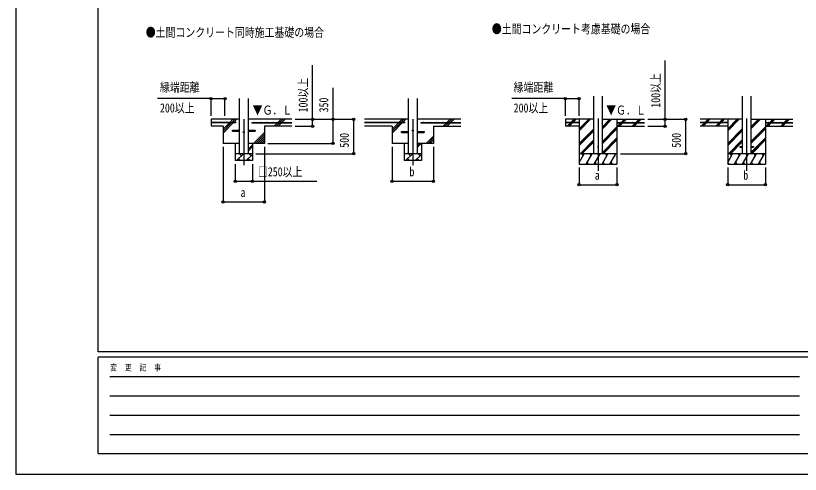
# Model space of a CAD drawing. Units: millimetres, scale not verified. Extents: x -16820 to 16820, y -11880 to 11880.
# Drawn here: x -16820 to -5409, y -11880 to -5217 of the extents above; entities that cross this region are included whole.
import ezdxf
from ezdxf.enums import TextEntityAlignment as Align

# ---------------------------------------------------------------- set-up
doc = ezdxf.new("R2010")
doc.units = ezdxf.units.MM
doc.header["$LTSCALE"] = 50
for name, color, linetype in [('0-2_USER1', 3, 'Continuous'), ('0-4_YKK_12', 2, 'Continuous'), ('0-5_YKK_13', 4, 'Continuous'), ('0-6_YKK_A1', 4, 'Continuous'), ('0-7_YKK_D', 6, 'Continuous'), ('0-8_YKK_ZWAK', 7, 'Continuous')]:
    doc.layers.add(name, color=color, linetype=linetype)
doc.styles.add('ＭＳ ゴシック', font='')
doc.styles.get('ＭＳ ゴシック').set_extended_font_data('MS Gothic')

msp = doc.modelspace()

# ---------------------------------------------------------------- linework, layer by layer
at = {"layer": '0-4_YKK_12'}
for p, q in [((-13502.92, -6722), (-13502.92, -7387.95)), ((-11044.92, -6722), (-11044.92, -7387.95)), ((-8349.92, -6712.79), (-8349.92, -7472)), ((-6189.92, -6712.79), (-6189.92, -7472))]:
    msp.add_line(p, q, dxfattribs=at)
at = {"layer": '0-5_YKK_13'}
for p, q in [((-13667.92, -6879), (-13565.42, -6879)), ((-13667.92, -6895), (-13667.92, -6879)), ((-13667.92, -6895), (-13565.42, -6895)), ((-13440.42, -6879), (-13337.92, -6879)), ((-13440.42, -6895), (-13337.92, -6895)), ((-13337.92, -6879), (-13337.92, -6895)), ((-11209.92, -6899), (-11107.42, -6899)), ((-11209.92, -6915), (-11209.92, -6899)), ((-11209.92, -6915), (-11107.42, -6915)), ((-10982.42, -6899), (-10879.92, -6899)), ((-10982.42, -6915), (-10879.92, -6915)), ((-10879.92, -6899), (-10879.92, -6915)), ((-6289.92, -7117.5), (-6289.92, -7126.5)), ((-6289.92, -7117.5), (-6252.42, -7117.5)), ((-6289.92, -7126.5), (-6252.42, -7126.5)), ((-6127.42, -7117.5), (-6089.92, -7117.5)), ((-6127.42, -7126.5), (-6089.92, -7126.5)), ((-6089.92, -7117.5), (-6089.92, -7126.5))]:
    msp.add_line(p, q, dxfattribs=at)
for centre, radius in [((-13502.92, -6907), 8), ((-11044.92, -6887), 8), ((-8349.92, -7122), 5)]:
    msp.add_circle(centre, radius, dxfattribs=at)
at = {"layer": '0-6_YKK_A1'}
for p, q in [((-8412.42, -7222), (-8412.42, -6386.65)), ((-8287.42, -7222), (-8287.42, -6386.65)), ((-6252.42, -6385.65), (-6252.42, -7222)), ((-6127.42, -6385.65), (-6127.42, -7222)), ((-13565.42, -7222), (-13565.42, -6422)), ((-13440.42, -6422), (-13440.42, -7222)), ((-11107.42, -7222), (-11107.42, -6422)), ((-10982.42, -6422), (-10982.42, -7222)), ((-13565.42, -6722), (-13977.92, -6722)), ((-13977.92, -6722), (-13977.92, -6822)), ((-13706.99, -6769.5), (-13659.49, -6722)), ((-13678.71, -6769.5), (-13631.21, -6722)), ((-13650.42, -6769.5), (-13602.92, -6722)), ((-12802.92, -6722), (-13440.42, -6722)), ((-13006.99, -6769.5), (-12959.49, -6722)), ((-12978.71, -6769.5), (-12931.21, -6722)), ((-12950.42, -6769.5), (-12902.92, -6722)), ((-11107.42, -6722), (-11744.92, -6722)), ((-11248.99, -6769.5), (-11201.49, -6722)), ((-11220.71, -6769.5), (-11173.21, -6722)), ((-11192.42, -6769.5), (-11144.92, -6722)), ((-10344.92, -6722), (-10982.42, -6722)), ((-10548.99, -6769.5), (-10501.49, -6722)), ((-10520.71, -6769.5), (-10473.21, -6722)), ((-10492.42, -6769.5), (-10444.92, -6722)), ((-8745.96, -6769.5), (-8698.46, -6722)), ((-8731.81, -6769.5), (-8684.31, -6722)), ((-8717.67, -6769.5), (-8670.17, -6722)), ((-8624.92, -6722), (-8624.92, -7372)), ((-8624.92, -6888.88), (-8458.04, -6722)), ((-8624.92, -6874.74), (-8472.18, -6722)), ((-8624.92, -6860.6), (-8486.32, -6722)), ((-8287.42, -6859.75), (-8149.67, -6722)), ((-8287.42, -6845.61), (-8163.81, -6722)), ((-8287.42, -6831.46), (-8177.96, -6722)), ((-8287.42, -6722), (-7674.92, -6722)), ((-8074.92, -6722), (-8074.92, -7372)), ((-8013.32, -6769.5), (-7965.82, -6722)), ((-7999.18, -6769.5), (-7951.68, -6722)), ((-7985.04, -6769.5), (-7937.54, -6722)), ((-7801.19, -6769.5), (-7753.69, -6722)), ((-7787.05, -6769.5), (-7739.55, -6722)), ((-7772.91, -6769.5), (-7725.41, -6722)), ((-6252.42, -6722), (-6864.92, -6722)), ((-6798.09, -6769.5), (-6750.59, -6722)), ((-6779.09, -6764.64), (-6736.45, -6722)), ((-6769.8, -6769.5), (-6722.3, -6722)), ((-6585.96, -6769.5), (-6538.46, -6722)), ((-6571.81, -6769.5), (-6524.31, -6722)), ((-6557.67, -6769.5), (-6510.17, -6722)), ((-6464.92, -6722), (-6464.92, -7372)), ((-6464.92, -6888.88), (-6298.04, -6722)), ((-6464.92, -6874.74), (-6312.18, -6722)), ((-6464.92, -6860.6), (-6326.32, -6722)), ((-6127.42, -6859.75), (-5989.67, -6722)), ((-6127.42, -6845.61), (-6003.81, -6722)), ((-6127.42, -6831.46), (-6017.96, -6722)), ((-6127.42, -6722), (-5514.92, -6722)), ((-5914.92, -6722), (-5914.92, -7372)), ((-5853.32, -6769.5), (-5805.82, -6722)), ((-5839.18, -6769.5), (-5791.68, -6722)), ((-5825.04, -6769.5), (-5777.54, -6722)), ((-5641.19, -6769.5), (-5593.69, -6722)), ((-5627.05, -6769.5), (-5579.55, -6722)), ((-5612.91, -6769.5), (-5565.41, -6722)), ((-13617.92, -6769.5), (-13977.92, -6769.5)), ((-13617.92, -6774.5), (-13977.92, -6774.5)), ((-13802.92, -6822), (-13977.92, -6822)), ((-13802.92, -6922), (-13655.42, -6774.5)), ((-13802.92, -6865.43), (-13711.99, -6774.5)), ((-13802.92, -6893.72), (-13683.71, -6774.5)), ((-13802.92, -6822), (-13802.92, -7072)), ((-13617.92, -6769.5), (-13617.92, -6774.5)), ((-13387.92, -6769.5), (-12802.92, -6769.5)), ((-13387.92, -6769.5), (-13387.92, -6774.5)), ((-13387.92, -6774.5), (-12802.92, -6774.5)), ((-12802.92, -6822), (-13202.92, -6822)), ((-13202.92, -6822), (-13202.92, -7072)), ((-13059.49, -6822), (-13011.99, -6774.5)), ((-13031.21, -6822), (-12983.71, -6774.5)), ((-13002.92, -6822), (-12955.42, -6774.5)), ((-11159.92, -6769.5), (-11744.92, -6769.5)), ((-11159.92, -6774.5), (-11744.92, -6774.5)), ((-11344.92, -6822), (-11744.92, -6822)), ((-11344.92, -6922), (-11197.42, -6774.5)), ((-11344.92, -6865.43), (-11253.99, -6774.5)), ((-11344.92, -6893.72), (-11225.71, -6774.5)), ((-11344.92, -6822), (-11344.92, -7072)), ((-11159.92, -6769.5), (-11159.92, -6774.5)), ((-10929.92, -6769.5), (-10344.92, -6769.5)), ((-10929.92, -6769.5), (-10929.92, -6774.5)), ((-10929.92, -6774.5), (-10344.92, -6774.5)), ((-10744.92, -6822), (-10744.92, -7072)), ((-10744.92, -6822), (-10344.92, -6822)), ((-10601.49, -6822), (-10553.99, -6774.5)), ((-10573.21, -6822), (-10525.71, -6774.5)), ((-10544.92, -6822), (-10497.42, -6774.5)), ((-8624.92, -6769.5), (-8824.92, -6769.5)), ((-8624.92, -6774.5), (-8824.92, -6774.5)), ((-8624.92, -6822), (-8824.92, -6822)), ((-8797.05, -6820.6), (-8750.96, -6774.5)), ((-8784.31, -6822), (-8736.81, -6774.5)), ((-8770.17, -6822), (-8722.67, -6774.5)), ((-8624.92, -6769.5), (-8624.92, -6774.5)), ((-8287.42, -7043.59), (-8074.92, -6831.1)), ((-8287.42, -7057.74), (-8074.92, -6845.24)), ((-8074.92, -6769.5), (-7674.92, -6769.5)), ((-8074.92, -6769.5), (-8074.92, -6774.5)), ((-8074.92, -6774.5), (-7674.92, -6774.5)), ((-8074.92, -6822), (-7674.92, -6822)), ((-8065.82, -6822), (-8018.32, -6774.5)), ((-8051.68, -6822), (-8004.18, -6774.5)), ((-8037.54, -6822), (-7990.04, -6774.5)), ((-7853.69, -6822), (-7806.19, -6774.5)), ((-7839.55, -6822), (-7792.05, -6774.5)), ((-7825.41, -6822), (-7777.91, -6774.5)), ((-6464.92, -6769.5), (-6864.92, -6769.5)), ((-6464.92, -6774.5), (-6864.92, -6774.5)), ((-6464.92, -6822), (-6864.92, -6822)), ((-6850.59, -6822), (-6803.09, -6774.5)), ((-6836.45, -6822), (-6788.95, -6774.5)), ((-6822.3, -6822), (-6774.8, -6774.5)), ((-6783.95, -6769.5), (-6782.28, -6767.83)), ((-6637.05, -6820.6), (-6590.96, -6774.5)), ((-6624.31, -6822), (-6576.81, -6774.5)), ((-6610.17, -6822), (-6562.67, -6774.5)), ((-6464.92, -6769.5), (-6464.92, -6774.5)), ((-6127.42, -7043.59), (-5914.92, -6831.1)), ((-6127.42, -7057.74), (-5914.92, -6845.24)), ((-5914.92, -6769.5), (-5514.92, -6769.5)), ((-5914.92, -6769.5), (-5914.92, -6774.5)), ((-5914.92, -6774.5), (-5514.92, -6774.5)), ((-5914.92, -6822), (-5514.92, -6822)), ((-5905.82, -6822), (-5858.32, -6774.5)), ((-5891.68, -6822), (-5844.18, -6774.5)), ((-5877.54, -6822), (-5830.04, -6774.5)), ((-5693.69, -6822), (-5646.19, -6774.5)), ((-5679.55, -6822), (-5632.05, -6774.5)), ((-5665.41, -6822), (-5617.91, -6774.5)), ((-13359.49, -7072), (-13202.92, -6915.43)), ((-13331.21, -7072), (-13202.92, -6943.72)), ((-8624.92, -7072.73), (-8412.42, -6860.23)), ((-8624.92, -7086.87), (-8412.42, -6874.37)), ((-8624.92, -7101.01), (-8412.42, -6888.51)), ((-8287.42, -7071.88), (-8074.92, -6859.38)), ((-6464.92, -7072.73), (-6252.42, -6860.23)), ((-6464.92, -7086.87), (-6252.42, -6874.37)), ((-6464.92, -7101.01), (-6252.42, -6888.51)), ((-6127.42, -7071.88), (-5914.92, -6859.38)), ((-13565.42, -7072), (-13802.92, -7072)), ((-13627.92, -7072), (-13627.92, -7322)), ((-13202.92, -7072), (-13440.42, -7072)), ((-13377.92, -7072), (-13377.92, -7322)), ((-13302.92, -7072), (-13202.92, -6972)), ((-13274.64, -7072), (-13202.92, -7000.28)), ((-13246.35, -7072), (-13202.92, -7028.57)), ((-13218.07, -7072), (-13202.92, -7056.85)), ((-11107.42, -7072), (-11344.92, -7072)), ((-11169.92, -7072), (-11169.92, -7322)), ((-10982.42, -7133.67), (-10920.75, -7072)), ((-10982.42, -7105.38), (-10949.04, -7072)), ((-10744.92, -7072), (-10982.42, -7072)), ((-10919.92, -7072), (-10919.92, -7322)), ((-10851.49, -7072), (-10744.92, -6965.43)), ((-10823.21, -7072), (-10744.92, -6993.72)), ((-10794.92, -7072), (-10744.92, -7022)), ((-8612.06, -7222), (-8412.42, -7022.36)), ((-8597.92, -7222), (-8412.42, -7036.5)), ((-8583.78, -7222), (-8412.42, -7050.64)), ((-8287.42, -7205.72), (-8074.92, -6993.23)), ((-8287.42, -7219.87), (-8074.92, -7007.37)), ((-8275.41, -7222), (-8074.92, -7021.51)), ((-6452.06, -7222), (-6252.42, -7022.36)), ((-6437.92, -7222), (-6252.42, -7036.5)), ((-6423.78, -7222), (-6252.42, -7050.64)), ((-6127.42, -7205.72), (-5914.92, -6993.23)), ((-6127.42, -7219.87), (-5914.92, -7007.37)), ((-6115.41, -7222), (-5914.92, -7021.51)), ((-13440.42, -7155.38), (-13377.92, -7092.88)), ((-13440.42, -7183.67), (-13378.75, -7122)), ((-13377.92, -7222), (-13627.92, -7222)), ((-13607.18, -7322), (-13507.18, -7222)), ((-13585.32, -7222), (-13565.42, -7202.1)), ((-13578.63, -7293.45), (-13550.08, -7322)), ((-13535.74, -7250.55), (-13564.29, -7222)), ((-13465.76, -7322), (-13377.92, -7234.16)), ((-13437.21, -7293.45), (-13408.66, -7322)), ((-13394.32, -7250.55), (-13422.87, -7222)), ((-10919.92, -7222), (-11169.92, -7222)), ((-11149.18, -7322), (-11049.18, -7222)), ((-11127.32, -7222), (-11107.42, -7202.1)), ((-11120.63, -7293.45), (-11092.08, -7322)), ((-11077.74, -7250.55), (-11106.29, -7222)), ((-11007.76, -7322), (-10919.92, -7234.16)), ((-10979.21, -7293.45), (-10950.66, -7322)), ((-10936.32, -7250.55), (-10964.87, -7222)), ((-8074.92, -7222), (-8624.92, -7222)), ((-8624.92, -7347.45), (-8552.49, -7222)), ((-8567.49, -7247.98), (-8582.49, -7222)), ((-8523.62, -7372), (-8437.02, -7222)), ((-8452.02, -7247.98), (-8467.02, -7222)), ((-8408.15, -7372), (-8321.55, -7222)), ((-8336.55, -7247.98), (-8351.55, -7222)), ((-8292.68, -7372), (-8206.08, -7222)), ((-8221.08, -7247.98), (-8236.08, -7222)), ((-8177.21, -7372), (-8090.61, -7222)), ((-8120.61, -7222), (-8120.61, -7222)), ((-5914.92, -7222), (-6464.92, -7222)), ((-6464.92, -7347.45), (-6392.49, -7222)), ((-6407.49, -7247.98), (-6422.49, -7222)), ((-6363.62, -7372), (-6277.02, -7222)), ((-6292.02, -7247.98), (-6307.02, -7222)), ((-6248.15, -7372), (-6161.55, -7222)), ((-6176.55, -7247.98), (-6191.55, -7222)), ((-6132.68, -7372), (-6046.08, -7222)), ((-6061.08, -7247.98), (-6076.08, -7222)), ((-6017.21, -7372), (-5930.61, -7222)), ((-5945.61, -7247.98), (-5960.61, -7222)), ((-13377.92, -7322), (-13627.92, -7322)), ((-10919.92, -7322), (-11169.92, -7322)), ((-8624.92, -7372), (-8074.92, -7372)), ((-8508.63, -7346.02), (-8493.63, -7372)), ((-8393.16, -7346.02), (-8378.16, -7372)), ((-8277.68, -7346.02), (-8262.69, -7372)), ((-8162.22, -7346.02), (-8147.22, -7372)), ((-6464.92, -7372), (-5914.92, -7372)), ((-6464.1, -7346.02), (-6449.1, -7372)), ((-6348.63, -7346.02), (-6333.63, -7372)), ((-6233.16, -7346.02), (-6218.16, -7372)), ((-6117.68, -7346.02), (-6102.69, -7372)), ((-6002.22, -7346.02), (-5987.22, -7372))]:
    msp.add_line(p, q, dxfattribs=at)
msp.add_lwpolyline([(-8412.42, -6722), (-8824.92, -6722), (-8824.92, -6822)], dxfattribs=at)
for centre in [(-13932.92, -6767), (-13842.92, -6767), (-13752.92, -6767), (-13662.92, -6767), (-13342.92, -6767), (-13252.92, -6767), (-13162.92, -6767), (-13072.92, -6767), (-12982.92, -6767), (-12892.92, -6767), (-11654.92, -6767), (-11564.92, -6767), (-11474.92, -6767), (-11384.92, -6767), (-11294.92, -6767), (-11204.92, -6767), (-10884.92, -6767), (-10794.92, -6767), (-10704.92, -6767), (-10614.92, -6767), (-10524.92, -6767), (-10434.92, -6767), (-8759.92, -6767), (-8669.92, -6767), (-8029.92, -6767), (-7939.92, -6767), (-7849.92, -6767), (-7759.92, -6767), (-6779.92, -6767), (-6689.92, -6767), (-6599.92, -6767), (-6509.92, -6767), (-5869.92, -6767), (-5779.92, -6767), (-5689.92, -6767), (-5599.92, -6767)]:
    msp.add_circle(centre, 2.5, dxfattribs=at)
at = {"layer": '0-7_YKK_D'}
for p, q in [((-13968.78, -6422), (-14757.47, -6422)), ((-13977.92, -6672), (-13977.92, -6421)), ((-13977.92, -6422), (-13777.92, -6422)), ((-13777.92, -6672), (-13777.92, -6421)), ((-8824.92, -6422), (-9605.72, -6422)), ((-8824.92, -6672), (-8824.92, -6421)), ((-8824.92, -6422), (-8624.92, -6422)), ((-8624.92, -6672), (-8624.92, -6421)), ((-12752.92, -6722), (-12501.92, -6722)), ((-12752.92, -6722), (-11901.92, -6722)), ((-12752.92, -6722), (-12201.92, -6722)), ((-11902.92, -7222), (-11902.92, -6722)), ((-7624.92, -6722), (-7073.92, -6722)), ((-7624.92, -6722), (-7373.92, -6722)), ((-7074.92, -7222), (-7074.92, -6722)), ((-12752.92, -6822), (-12501.92, -6822)), ((-7624.92, -6822), (-7373.92, -6822)), ((-13152.92, -7072), (-12201.92, -7072)), ((-13802.92, -7122), (-13802.92, -7923)), ((-13201.92, -7122), (-13201.92, -7923)), ((-11344.92, -7122), (-11344.92, -7623)), ((-10744.92, -7122), (-10744.92, -7623)), ((-13327.92, -7222), (-11901.92, -7222)), ((-8024.92, -7222), (-7073.92, -7222)), ((-13627.92, -7372), (-13627.92, -7623)), ((-13377.92, -7372), (-13377.92, -7623)), ((-8624.92, -7422), (-8624.92, -7673)), ((-8074.92, -7422), (-8074.92, -7673)), ((-6464.92, -7422), (-6464.92, -7673)), ((-5914.92, -7422), (-5914.92, -7673)), ((-11344.92, -7622), (-10744.92, -7622)), ((-8624.92, -7672), (-8074.92, -7672)), ((-6464.92, -7672), (-5914.92, -7672)), ((-13802.92, -7922), (-13201.92, -7922))]:
    msp.add_line(p, q, dxfattribs=at)
for points in [[(-7374.92, -6822), (-7374.92, -6722), (-7374.92, -5869.2)], [(-12502.92, -6822), (-12502.92, -6722), (-12502.92, -5937.2)], [(-12202.92, -7072), (-12202.92, -6722), (-12202.92, -6263.6)], [(-13627.92, -7622), (-13377.92, -7622), (-12439.52, -7622)]]:
    msp.add_lwpolyline(points, dxfattribs=at)
for centre in [(-13977.92, -6422), (-13777.92, -6422), (-8824.92, -6422), (-8624.92, -6422), (-12502.92, -6722), (-12202.92, -6722), (-11902.92, -6722), (-7374.92, -6722), (-7074.92, -6722), (-12502.92, -6822), (-7374.92, -6822), (-12202.92, -7072), (-11902.92, -7222), (-7074.92, -7222), (-13627.92, -7622), (-13377.92, -7622), (-11344.92, -7622), (-10744.92, -7622), (-8624.92, -7672), (-8074.92, -7672), (-6464.92, -7672), (-5914.92, -7672), (-13802.92, -7922), (-13201.92, -7922)]:
    msp.add_circle(centre, 17, dxfattribs=at)
at = {"layer": '0-8_YKK_ZWAK'}
for p, q in [((-15619.92, -10100), (-15619.92, 11100)), ((15580.08, -10100), (-15619.92, -10100)), ((-5219.92, -10180), (-15619.92, -10180)), ((-15619.92, -11580), (-15619.92, -10180)), ((-15449.92, -10460), (-5419.92, -10460)), ((-15449.92, -10740), (-5419.92, -10740)), ((-15449.92, -11020), (-5419.92, -11020)), ((-15449.92, -11300), (-5419.92, -11300)), ((-15619.92, -11580), (-5219.92, -11580))]:
    msp.add_line(p, q, dxfattribs=at)
msp.add_lwpolyline([(-16820, -11880), (16820, -11880), (16820, 11880), (-16820, 11880)], close=True, dxfattribs=at)

# ---------------------------------------------------------------- texts
at = {"layer": '0-2_USER1', "style": 'ＭＳ ゴシック', "width": 0.8}
for s, p in [('●土間コンクリート考慮基礎の場合', (-9895.39, -5513.85)), ('●土間コンクリート同時施工基礎の場合', (-14928.58, -5564.09))]:
    msp.add_text(s, height=132, dxfattribs=at).set_placement(p, align=Align.BOTTOM_LEFT)
at = {"layer": '0-6_YKK_A1', "style": 'ＭＳ ゴシック', "width": 0.8}
for p in [(-13374.16, -6693.55), (-8232.18, -6693.55)]:
    msp.add_text('▼Ｇ．Ｌ', height=132, dxfattribs=at).set_placement(p, align=Align.BOTTOM_LEFT)
at = {"layer": '0-7_YKK_D', "style": 'ＭＳ ゴシック', "width": 0.8}
for s, p in [('100以上', (-12534.92, -6622)), ('100以上', (-7406.92, -6554)), ('350', (-12234.92, -6622)), ('500', (-11934.92, -7135.2)), ('500', (-7106.92, -7135.2))]:
    msp.add_text(s, height=132, rotation=90, dxfattribs=at).set_placement(p, align=Align.BOTTOM_LEFT)
for s, p in [('縁端距離', (-14721.58, -6362)), ('縁端距離', (-9577.72, -6362)), ('200以上', (-14721.58, -6662)), ('200以上', (-9577.72, -6662)), ('□250以上', (-13297.12, -7590)), ('b', (-11092.92, -7590)), ('a', (-8397.92, -7640)), ('b', (-6237.92, -7640)), ('a', (-13550.42, -7890))]:
    msp.add_text(s, height=132, dxfattribs=at).set_placement(p, align=Align.BOTTOM_LEFT)
at = {"layer": '0-8_YKK_ZWAK', "style": 'ＭＳ ゴシック', "width": 0.8}
msp.add_text('変  更  記  事', height=87.98, dxfattribs=at).set_placement((-15445.24, -10400), align=Align.BOTTOM_LEFT)

doc.saveas('drawing.dxf')
